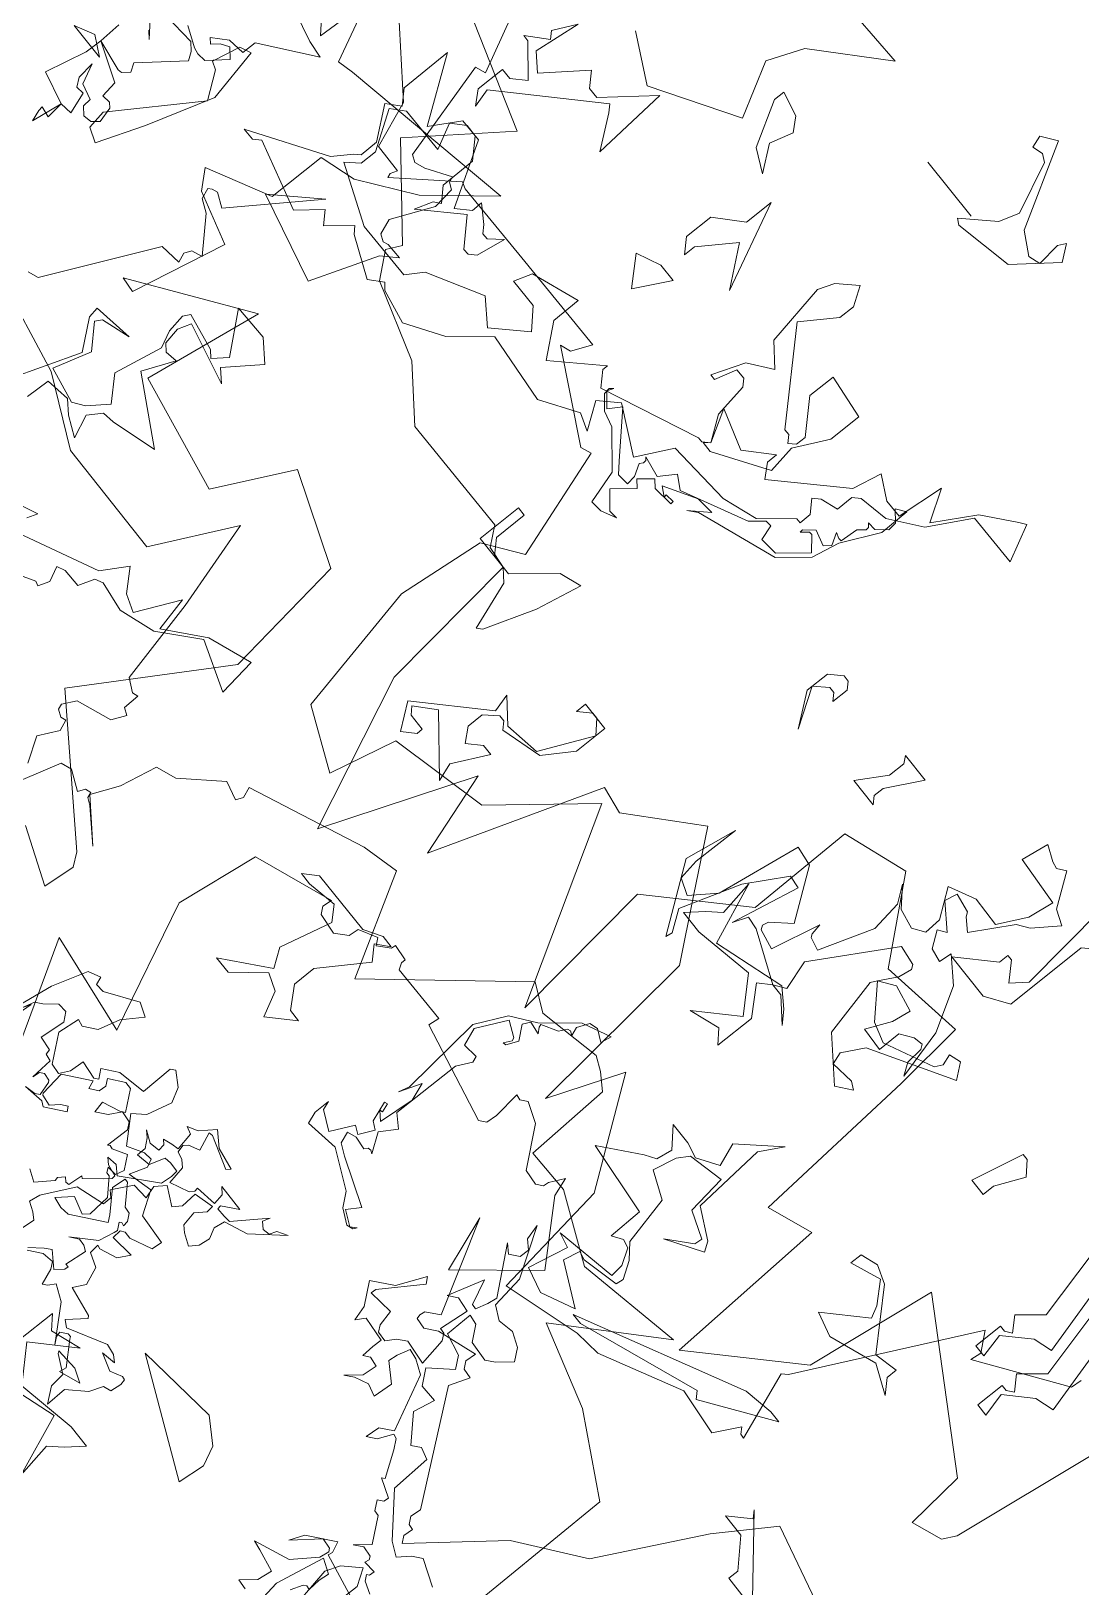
# Model space of a CAD drawing. Header units: metres. Extents: x -71 to 881, y -503 to 661.
# Drawn here: x 155.35 to 158.74, y -225.31 to -220.29 of the extents above; entities that cross this region are included whole.
import ezdxf

# ---------------------------------------------------------------- set-up
doc = ezdxf.new("R2010")
doc.units = ezdxf.units.M
doc.layers.add('ARBRE', color=100, linetype='Continuous', lineweight=13, true_color=0x00ff3f)

# ---------------------------------------------------------------- blocks, each defined once
blk = doc.blocks.new('WMF2', base_point=(0, 0.01))
at = {"color": 251, "lineweight": 0, "true_color": 0x636466}
for points in [[(81.23, -212.64), (86.45, -202.37), (92.4, -197.64), (98.49, -189.57), (98.99, -190.16), (98.92, -191.16), (99.46, -191.2), (99.98, -191.79), (99.88, -192.88), (107.36, -202.17), (106.64, -204.2), (107.63, -204.27), (108.14, -204.87), (108.06, -205.98), (111.91, -204.61), (112.96, -203.7), (114.06, -203.79), (114.16, -204.2), (114.12, -204.74), (112.93, -205.76), (117.77, -214.23), (115.81, -208.91), (110.13, -215.92), (115.04, -221.02), (115.66, -222.79), (116.35, -221.31), (116.39, -220.76), (116.99, -220.25), (118.51, -220.38), (121.42, -223.82), (123.45, -224.55), (124.06, -224.04), (124.6, -224.1), (124.28, -221.43), (124.37, -220.32), (124.97, -219.82), (134.84, -221.76), (134.73, -222.86), (140.59, -222.8), (140.98, -223.38), (140.96, -223.82), (142.59, -223.95), (142.62, -223.52), (143.7, -222.51), (144.2, -223.11), (145.93, -222.16), (146.02, -221.17), (147.09, -220.14), (149.19, -220.32), (149.69, -220.93), (149.6, -221.91), (157.24, -218.9), (158.3, -210.64), (152.62, -198.66), (162.76, -199.86), (152.65, -183.05)], [(202.88, -101.16), (188.84, -101.73), (195.03, -95.86), (196.4, -92.3), (193.55, -87.25), (201.48, -82.18), (206.17, -84.52)], [(217.5, -73.62), (205.76, -70.03), (212.07, -61.12), (204.08, -54.99), (204.77, -53.52), (202.84, -51.25), (195.1, -48.95), (190.12, -45.33), (178.29, -45.44), (176.89, -43.78), (174.7, -43.59), (173.01, -29.2), (166.39, -14.78), (160.89, -29.58), (158.19, -21.39), (152.68, -38.14), (149.95, -37.75), (143.85, -43.43), (139.57, -38.33), (135.29, -33.25), (133.39, -15.7), (130.63, -23.1), (123.64, -13.73), (121.99, -1.9), (114.39, -4.34), (111.72, -4.67), (103.98, -8.76), (99.27, -8.35), (97.95, -10.89), (97.46, -10.41), (97.02, -10.37), (99.54, -16.88), (99.06, -17.38), (95.41, -24.9), (90.83, -34.32), (89.42, -32.65), (89.51, -31.56), (81.64, -37.29), (81.55, -38.39)], [(8.83, -109.56), (3.27, -107.44), (3.01, -110.61), (3.9, -111.79), (16.57, -120.44), (8.22, -134.47), (9.81, -146.85), (18.98, -150.2), (22.71, -142.59), (34.39, -144.58), (32.65, -156.43), (43.16, -148.65), (41.63, -148.52), (39.67, -158.01), (44.92, -159.4), (46.44, -161.06), (40.43, -164.26), (40.42, -170.12), (36.91, -171.27), (31.95, -175.08), (27.13, -180.99), (44.83, -177.37), (46.41, -176.96), (49.12, -182.48)], [(69.45, -216.26), (77.76, -218.17), (81.23, -212.64), (81.23, -212.64)], [(122.03, -4.59), (121.2, -8.62), (122.72, -8.94), (116.58, -10.22), (116.74, -11.56), (117.68, -13), (118.53, -13.17), (119.53, -12.5), (119.62, -15.95), (127.05, -16.59), (123.52, -19.64), (122.5, -20.31), (122.25, -21.93), (124.05, -23.52), (121.84, -23.52), (120.32, -23.2), (118.31, -24.55), (119.17, -26.74), (115.88, -30.39), (117.14, -28.09), (116.53, -20.76), (113.49, -19.25), (112.89, -18.34), (116.25, -16.14), (114.07, -18.14), (114, -18.92), (116.7, -19.9), (117.23, -23.8), (120.73, -22.94), (121.42, -21.76), (121.9, -19.39), (119.14, -18.3), (118.02, -13.51), (116.67, -12.35), (115.65, -10.82), (115.72, -10.05), (119.34, -9.11), (120.19, -9.29), (120.53, -7.61), (116.29, -5.59), (119.5, -4.04), (122.03, -4.59), (122.03, -4.59)], [(100.3, -13.3), (97.37, -13.9), (96.16, -13.9), (102.61, -9.16), (103.21, -9.75), (114.9, -5.14), (116, -5.14), (100.3, -13.3), (100.3, -13.3)], [(162.25, -221.47), (162.55, -220.76), (164.41, -221.19), (167.6, -217.66), (169.53, -216.89), (170.28, -213.15), (171.44, -210.43), (167.5, -207.63), (170.63, -209.8), (171.33, -210.11), (171.53, -210.62), (172.06, -210.42), (172.36, -209.7), (174.37, -210.56), (175.39, -210.16), (176.98, -204.42)], [(221.59, -68.47), (214.46, -63.39), (212.7, -59.01), (209.83, -58.98), (210.04, -58.28), (209.88, -57.88), (205.22, -63.07), (204.55, -62.86), (196.2, -62.98), (185.71, -63.11), (186.56, -61.11), (187.58, -60.7), (178.92, -56.25), (177.9, -56.66), (174.32, -45.95), (177.81, -43.34), (178.67, -34.61), (175.87, -21.54), (169.72, -18.91), (168.26, -25.61), (158.55, -28.14), (151.66, -37.02), (141.23, -19.49), (142.97, -34.33), (135.13, -42.17), (135.3, -53.01), (129.01, -55.27), (122.91, -48.29), (114.53, -49.68), (113.77, -42.55), (112.45, -25.61), (108.09, -27.35), (107.21, -10.78), (98.49, -19.49), (96.74, -32.59), (81.64, -23.67), (81.04, -17.76), (78.09, -18.94), (77.45, -20.28), (75.41, -35.48)], [(13.23, -113.37), (14.72, -115.61), (13.76, -117.64), (14.16, -118.66), (14.68, -118.45), (15.39, -118.76), (15.6, -119.27), (14.94, -120.61), (11.56, -121.96), (10.97, -123.39), (11.67, -123.68), (11.74, -125.32), (12.27, -125.11), (13.58, -125.77), (15.6, -134.05), (18.21, -142.77), (22.11, -134.68), (33.61, -134.71), (40.51, -137.9), (50.45, -139.73)], [(49.15, -142.04), (48.13, -142.44), (43.19, -153.31), (41.06, -153.59), (41.43, -154.51), (41.13, -155.22), (40.11, -155.63), (43.05, -158.46), (44.35, -159.02), (44.76, -160.04), (44.45, -160.3), (43.92, -160.51), (42.49, -159.91), (37.1, -168.03), (40.97, -163.9), (32.15, -161.95), (29.82, -168.64), (28.52, -170), (30.14, -169.93), (30.65, -169.72), (31.37, -170.03), (31.94, -171.46), (30.17, -175.61), (30.45, -177.74), (31.15, -178.04), (31.35, -178.56), (33.6, -177.07), (34.61, -176.66), (35.32, -176.96), (38.04, -186.65), (37.02, -187.05), (39.7, -192.27)], [(89.7, -182.43), (90.01, -206.45), (97.85, -210.62), (106.23, -212.96), (97.57, -221.28), (108.11, -219.06), (114.95, -222), (119.42, -221.88), (119.84, -230.55), (121.43, -231.58), (122.86, -232.19), (129.04, -230.77), (131.8, -232.03), (142.53, -219.05), (147.98, -228.38), (151.61, -227.39), (162.65, -222.48), (162.25, -221.47), (162.25, -221.47)], [(95.41, -24.9), (93.1, -25.5), (93.1, -24.4), (91.88, -23.19), (94.81, -24.4), (99.43, -22.59), (101.87, -23.19), (98.33, -26.72), (98.94, -27.82), (100.65, -29.64), (103.57, -28.43), (103.57, -29.64), (101.87, -30.26), (100.05, -29.64), (95.41, -24.9), (95.41, -24.9)], [(169.87, -28.84), (169.25, -28.23), (167.56, -28.23), (167.56, -27.6), (168.66, -26.5), (170.48, -28.84), (164.64, -34.67), (165.12, -36.39), (162.8, -34.67), (159.28, -35.28), (156.97, -40.52), (158.19, -41.62), (158.8, -41.62), (159.88, -40.52), (159.88, -41.62), (156.97, -41.62), (156.97, -38.21), (158.8, -35.28), (162.8, -34.07), (163.41, -34.67), (164.03, -34.67), (165.12, -33.45), (165.12, -31.75), (164.03, -30.53), (162.8, -31.75), (161.71, -31.75), (163.41, -28.23), (162.8, -26.5), (168.04, -30.53), (169.87, -28.84), (169.87, -28.84)], [(85.82, -32.33), (85.2, -32.33), (84.59, -32.83), (85.82, -34.04), (83.99, -36.36), (85.82, -43.43), (84.59, -42.2), (83.5, -43.43), (81.06, -34.64), (82.88, -34.04), (85.2, -31.73), (84.59, -29.42), (85.82, -29.42), (85.82, -32.33), (85.82, -32.33)], [(127.86, -39.54), (126.03, -38.33), (124.94, -37.24), (127.24, -38.94), (128.46, -38.94), (129.55, -37.85), (127.24, -35.41), (127.24, -31.39), (128.46, -32.48), (131.38, -31.39), (127.86, -34.91), (130.76, -37.85), (136.62, -36.62), (138.93, -36.62), (137.71, -38.33), (136.62, -39.54), (137.23, -43.08), (134.79, -37.24), (127.86, -39.54), (127.86, -39.54)], [(90.23, -35.66), (89.63, -35.66), (89.02, -36.14), (90.23, -37.37), (88.4, -39.67), (90.23, -46.74), (89.02, -45.52), (87.92, -46.74), (85.48, -37.97), (87.31, -37.37), (89.63, -35.05), (89.02, -32.72), (90.23, -32.72), (90.23, -35.66), (90.23, -35.66)], [(120.42, -66.45), (119.65, -67.04), (117.45, -64.06), (115.93, -63.49), (117.61, -61.04), (118.69, -60.22), (120.94, -56.22), (122.15, -57.02), (122.44, -57.42), (124.35, -57.69), (124.6, -56.41), (122.13, -54.73), (122.91, -54.15), (121.8, -52.67), (120.44, -52.47), (120.32, -53.77), (117.85, -52.09), (115.45, -48.04), (114.13, -43.19), (114.93, -44.29), (115.11, -45.98), (115.4, -46.38), (116.35, -46.16), (117.52, -45.28), (117.5, -42.97), (119.86, -43.05), (118.8, -45.54), (118.53, -47.44), (121.17, -47.9), (122.64, -46.8), (121.69, -48.6), (121.49, -49.97), (121.78, -50.35), (123.77, -50.57), (128.28, -42.59), (127.38, -39.75), (128.46, -38.94), (133.52, -40.99), (134.82, -41.11), (135.39, -39.6), (134.06, -46.44), (135.36, -46.55), (137.61, -42.55), (139.52, -36.52), (138.12, -34.62), (138.22, -33.95), (142.72, -39.97), (141.89, -45.21), (141.95, -40.55), (141.61, -38.48), (139.96, -37.89), (138.27, -40.36), (137.04, -48.82), (135.07, -48.6), (131.68, -44.07), (133.27, -42.27), (133.42, -41.67), (133.14, -41.28), (131.16, -40.93), (130.09, -45.87), (129.9, -44.79), (129.67, -44.48), (128.38, -44.23), (126.63, -49.66), (127.08, -52.73), (128.25, -54.29), (126.47, -52.71), (124.5, -52.36), (123.39, -53.17), (123.49, -54.92), (125.42, -57.49), (122.86, -58.8), (119.88, -58.72), (118.5, -61.58), (118.12, -64.16), (123.08, -64.47), (122.69, -67.2), (121.11, -66.56), (120.42, -66.45), (120.42, -66.45)], [(122.64, -46.8), (119.8, -44.2), (117.78, -43.62), (113.05, -45.94), (112.69, -46.71), (113.05, -47.75), (111.9, -48.16), (110.76, -46.76), (118.41, -42.1), (119.56, -39.88), (119.15, -38.74), (116.82, -39.05), (116.04, -38.68), (117.45, -37.54), (121.56, -40.46), (122.95, -46.17), (122.64, -46.8), (122.64, -46.8)], [(174.7, -43.59), (178.13, -43.59), (178.13, -48.16), (177.26, -48.16), (177.26, -44.83), (176.02, -43.59), (173.91, -43.59), (170.9, -47.37), (168.8, -48.16), (169.68, -43.59), (171.36, -38.49), (171.81, -38.05), (173.47, -42.7), (174.7, -43.59), (174.7, -43.59)], [(99.65, -46.23), (100.87, -43.31), (100.87, -42.08), (102.57, -42.08), (101.47, -47.33), (100.87, -47.33), (99.65, -46.23), (99.65, -46.23)], [(220.57, -50.22), (221.79, -50.2), (214.78, -54.92), (213.59, -56.76), (213.1, -57.26), (213.13, -59.1), (215.47, -61.97), (214.27, -63.08), (215.5, -64.29), (215.56, -69.52), (211.34, -63.72), (209.67, -66.67), (207.37, -66.7), (203.77, -60.91), (202.56, -62.13), (202.58, -63.23), (200.85, -62.15), (200.24, -61.55), (199.64, -61.56), (198.56, -62.79), (199.01, -59.87), (199.61, -59.26), (200.21, -59.24), (202.55, -61.52), (206.05, -57.94), (205.47, -59.78), (204.85, -60.28), (206.1, -61.48), (206.14, -65.01), (207.85, -66.7), (209.07, -66.69), (210.27, -65.56), (209.03, -63.15), (213.66, -63.1), (214.86, -61.99), (212.51, -58.47), (212.49, -56.77), (213.57, -55.55), (207.7, -53.3), (201.85, -53.37), (200.78, -55.09), (195.57, -58.07), (193.11, -56.39), (190.24, -59.36), (192.08, -61.04), (195, -61.01), (194.41, -62.83), (189.81, -64.59), (189.77, -61.68), (187.3, -58.79), (183.33, -62.96), (183.33, -62.37), (182.1, -61.15), (172.77, -65.4), (172.29, -65.4), (171.68, -66.02), (173.43, -68.94), (169.39, -67.77), (166.98, -70.11), (166.96, -69.01), (165.85, -67.81), (160.08, -73.71), (159.5, -76.65), (157.18, -75.46), (155.35, -75.48), (154.92, -80.22), (153.06, -77.33), (150.8, -81.38), (147.91, -83.85), (147.29, -84.34), (145.55, -80.94), (150.8, -80.88), (153.05, -76.72), (155.95, -74.38), (158.86, -73.73), (159.47, -73.11), (159.44, -71.4), (161.14, -70.78), (161.73, -70.16), (160.64, -69.08), (160.62, -67.87), (161.11, -67.86), (163.5, -64.91), (166.9, -63.65), (173.36, -63.08), (175.14, -59.53), (179.8, -61.8), (181.48, -60.07), (179.75, -57.65), (181.46, -58.23), (184.95, -55.88), (192.02, -56.41), (194.9, -52.85), (198.42, -50.48), (201.82, -51.06), (202.43, -51.55), (203.66, -50.42), (207.69, -52.09), (208.3, -52.68), (210.1, -50.35), (211.21, -51.44), (213, -49.09), (219.97, -50.84), (220.57, -50.22), (220.57, -50.22)], [(113.17, -63.62), (113.17, -55.18), (115.36, -53.65), (120.07, -53.65), (116.91, -56.82), (116.91, -57.81), (116.37, -57.81), (114.82, -56.28), (113.72, -57.81), (114.82, -67.35), (110.12, -66.81), (113.17, -63.62), (113.17, -63.62)], [(156.89, -69.51), (157.43, -66.75), (159.56, -64.03), (167.3, -61.05), (168.14, -60.32), (166.54, -62.02), (168.32, -61.8), (171.36, -59.94), (170.42, -59.42), (170.47, -59.72), (169.59, -59.84), (169.56, -59.52), (171.59, -59.29), (172.31, -59.83), (173.34, -58.5), (172.64, -57.96), (174.22, -55.94), (172.57, -54.64), (171.71, -54.74), (173.12, -54.01), (174.29, -53.87), (175.3, -57.08), (178.61, -59.71), (180.18, -60.09), (181.49, -61.11), (181.56, -61.74), (181.3, -62.07), (181.53, -61.43), (180.22, -60.39), (179.42, -61.68), (175.68, -58.22), (174.72, -57.4), (173.53, -57.53), (173.65, -58.47), (174.34, -59.58), (174.13, -59.93), (174.18, -60.23), (174.45, -60.45), (172.34, -60.13), (171.33, -61.75), (169.98, -60.98), (163.78, -64.16), (162.73, -65.48), (162.11, -65.55), (161.63, -64.1), (159.84, -64.31), (157.76, -66.95), (159.09, -68.05), (159.4, -68.02), (159.94, -67.33), (159.98, -67.64), (159.15, -68.6), (157.6, -68.22), (157.12, -68.85), (157.81, -69.96), (157.22, -69.78), (156.92, -69.81), (156.81, -71.58), (156.27, -72.27), (156.3, -72.59), (156.65, -72.85), (155.79, -72.95), (154.94, -73.93), (155.05, -74.81), (156.1, -75.62), (155.22, -76.3), (155.18, -73.27), (156.89, -69.51), (156.89, -69.51)], [(147.98, -61.05), (146.87, -62.15), (146.26, -62.15), (145.66, -61.53), (145.66, -59.83), (146.26, -60.44), (146.87, -60.44), (147.98, -59.23), (145.66, -55.68), (147.98, -58.61), (147.98, -61.05), (147.98, -61.05)], [(136.37, -58.45), (136.37, -57.37), (135.76, -56.76), (138.68, -56.76), (136.98, -59.69), (136.98, -61.39), (137.47, -62), (134.54, -62), (136.37, -58.45), (136.37, -58.45)], [(171.68, -66.02), (173.31, -68.24), (173.88, -71.59), (174.47, -72.18), (175.5, -72.18), (176.09, -69.97), (176.66, -69.97), (175.5, -73.22), (173.31, -74.97), (175.5, -76.59), (176.66, -82.74), (176.09, -84.36), (174.47, -86.09), (173.31, -84.36), (173.31, -82.74), (175.5, -79.36), (168.32, -72.18), (167.74, -72.18), (167.15, -71.59), (166.58, -72.18), (166.58, -73.22), (169.36, -76), (169.36, -78.78), (164.96, -78.33), (164.96, -74.97), (166.58, -71.59), (166.11, -68.82), (171.09, -65.45), (172.15, -65.45), (171.68, -66.02), (171.68, -66.02)], [(187.57, -69.19), (189.89, -71.62), (187.57, -72.72), (185.74, -72.72), (187.57, -69.19), (187.57, -69.19)], [(211.1, -72.56), (210.01, -72.56), (208.8, -73.77), (211.73, -76.09), (212.35, -76.09), (210.51, -77.8), (211.1, -78.4), (210.01, -80.71), (210.51, -76.09), (208.8, -74.88), (205.88, -79.01), (204.66, -77.8), (203.56, -77.8), (200.04, -82.55), (199.42, -74.88), (201.73, -77.8), (202.34, -78.4), (210.51, -70.25), (210.01, -68.43), (211.1, -69.64), (211.1, -72.56), (211.1, -72.56)], [(184.65, -79.77), (186.95, -76.25), (186.95, -75.04), (188.18, -76.25), (188.18, -79.17), (185.74, -81.48), (185.74, -84.42), (181.72, -76.25), (184.65, -79.77), (184.65, -79.77)], [(110.5, -210.3), (109.11, -209.66), (107.56, -210.01), (106.1, -209.43), (105.21, -208.37), (106.3, -206.96), (107.08, -206.3), (109.11, -206.4), (110.23, -207.75), (111.21, -207.86), (111.17, -205.1), (108.98, -204.68), (108.09, -203.61), (109.95, -201.54), (108.82, -200.21), (107.05, -200.28), (107.47, -198.09), (105.17, -195.92), (104.39, -196.59), (103.18, -196.28), (102.97, -192.24), (99.24, -188.97), (97.85, -188.34), (97.03, -189.52), (96.18, -190.24), (93.53, -189.23)], [(101.63, -178.7), (101.22, -179.9), (100.95, -180.15), (100.54, -180.1), (100.64, -181.36), (100.55, -182.4), (102.01, -182.98), (102.92, -178.07), (101.94, -171.52)], [(104.32, -175.45), (105.36, -175.53), (104.26, -176.94), (104.08, -178.42), (106.33, -178.82), (107.3, -178.94), (103.92, -180.38), (102.29, -182.75), (102.16, -183.73), (102.39, -184), (103.43, -184.08), (105.34, -181.48), (104.76, -182.94), (102.36, -184.98), (101.88, -183.96), (101.97, -183.49), (94.36, -182.12)], [(96.67, -184.27), (97.88, -184.67), (98.3, -185.17), (98.08, -185.36), (98.04, -185.87), (99.3, -185.77), (99.21, -186.22), (99.44, -186.5), (100.48, -186.59), (101.25, -185.92), (100.16, -187.33), (101.95, -189.45), (102.48, -189.49), (103.14, -190.28), (102.64, -190.71), (102.6, -191.22), (104.51, -191.89), (104.23, -192.12), (105.81, -194.43), (106.51, -195.26), (106.98, -195.35), (107.6, -193.84), (108.41, -193.19), (108.29, -194.62), (107.17, -195.57), (109.76, -200.75), (111.21, -201.34), (112.19, -201.47), (112.55, -200.2), (112.63, -199.28), (110.76, -198.09), (110.9, -196.12), (112.13, -196.43), (113.42, -195.8), (114.19, -195.14), (113.09, -196.56), (112.98, -198.01), (113.96, -198.14), (114.51, -197.67), (114.61, -198.91), (114.58, -199.9), (117.07, -200.09), (117.61, -199.16), (118.02, -200.63), (119.62, -202.52), (117.74, -204.14), (116.53, -207), (116.04, -206.45), (118.58, -202.45), (118.63, -201.93), (116.12, -202.24), (115.77, -200.72), (115.3, -200.17), (114.31, -200.14), (113.77, -201.07), (112.93, -201.79), (110.47, -201.58), (110.98, -204.31), (111.44, -204.87), (111.97, -204.91), (111.68, -207.85), (113.17, -208.02), (114, -207.32), (112.98, -210.96), (111.87, -208.65), (111.36, -208.61), (111.05, -209.82), (110.92, -210.8), (114.34, -214.81), (113.44, -214.21), (112.61, -214.93), (112.58, -215.91), (113.47, -216.49), (113.87, -217.98), (110.96, -213.56), (110.5, -210.3), (110.5, -210.3)], [(193.06, -90.68), (193.06, -91.77), (190.63, -91.29), (189.54, -90.08), (190.15, -87.76), (188.32, -85.45), (190.63, -86.53), (193.06, -90.68), (193.06, -90.68)], [(173.74, -97.12), (171.08, -99.94), (170.47, -101.94), (172.73, -106.71), (173.49, -107.11), (174.53, -106.76), (174.92, -107.91), (173.5, -109.02), (168.96, -101.3), (166.77, -100.11), (165.62, -100.49), (165.9, -102.84), (165.52, -103.6), (164.39, -102.19), (167.39, -98.11), (173.12, -96.81), (173.74, -97.12), (173.74, -97.12)], [(173.09, -98.24), (179.55, -98.24), (173.09, -98.24), (173.09, -98.24)], [(33.92, -127.23), (30.88, -128.65), (31.23, -127.59)], [(30.59, -126.09), (23.17, -129.77), (21.67, -132.34), (19.86, -130.44), (18.12, -129.86), (16.15, -134.19), (15.36, -130.85), (11.87, -133.9), (8.32, -135.28), (7.59, -135.54), (7.07, -131.77), (12.02, -133.45), (15.55, -130.27), (19.06, -129.03), (22.02, -129.38), (22.79, -129), (23.33, -127.38), (25.15, -127.33), (25.92, -126.95), (25.23, -125.56), (25.63, -124.43), (26.08, -124.57), (29.34, -122.59)], [(28.56, -153.92), (30.94, -150.53), (29.67, -149.64), (35.82, -150.93), (36.23, -149.61), (35.92, -147.95), (35.22, -147.45), (34.02, -147.66), (35.31, -144.47), (28.78, -140.9), (33.22, -139.51), (34.42, -139.31), (35.29, -137.92), (34.3, -135.76), (36.32, -136.63), (37.59, -137.52), (39.98, -137.11), (40.07, -134.73)], [(42.46, -134.33), (40.08, -141.29), (42.26, -143.89), (42.45, -144.97), (38.49, -145.64), (41.28, -144.68), (41.66, -143.99), (39.59, -141.99), (40.67, -138.22), (37.1, -137.61), (35.99, -138.41), (34.61, -140.39), (36.71, -142.49), (35.82, -147.35), (36.59, -148.94), (36.91, -150.74), (36.53, -151.43), (32.84, -150.83), (32.14, -150.33), (31.15, -151.75), (34.23, -155.28), (30.66, -155.41), (28.56, -153.92), (28.56, -153.92)], [(59.93, -151.15), (60.32, -152.23), (60.38, -152.67), (59.29, -152.55), (59.49, -154.26), (58.26, -154.43), (58.99, -156.48), (59.78, -156.36), (60.39, -157.12), (60.6, -158.84), (59.69, -157), (58.12, -156.61), (58.04, -155.76), (57.3, -155.21), (56.47, -155.37), (55.94, -156.07), (56.34, -157.53), (56.79, -157.86), (57.66, -157.75), (57.9, -159.41), (61.78, -160.83), (58.66, -160.38), (58.28, -160.48), (57.75, -161.18), (58.26, -161.95), (55.2, -166.06), (55.75, -166.8), (56.5, -167.36), (60.96, -166.95)], [(59.77, -164.96), (59.07, -164.44), (62, -167.02)], [(57.84, -168.06), (55.81, -167.24), (55.17, -167.15), (54.29, -167.27), (52.87, -169.18), (53.82, -169.88), (54.6, -169.37), (55.15, -168.63), (55.66, -169.01), (54.32, -170.26), (52.66, -170.5), (52.66, -171.97), (47.81, -175.9), (49.56, -176.04), (54.15, -177.07)], [(61.9, -163.05), (61.78, -160.83), (61.83, -159.09), (62.73, -154.97), (59.49, -154.26), (59.93, -151.15), (59.93, -151.15)], [(56.45, -156.83), (51.18, -165.09), (52.99, -167.49), (53.79, -167.78), (53.24, -170.6), (52.14, -171.11), (51.01, -165.85), (52.98, -159.15), (54.67, -154.45), (56.12, -154.97), (56.45, -156.83), (56.45, -156.83)], [(62.6, -160.74), (60.66, -159.76), (64.44, -159.76), (62.6, -160.74), (62.6, -160.74)], [(135.09, -169.28), (136.91, -170.51), (138.01, -171.61), (135.68, -169.9), (134.47, -169.9), (133.38, -170.99), (135.68, -173.42), (135.68, -177.45), (134.47, -176.35), (131.54, -177.45), (135.09, -173.91), (132.16, -170.99), (126.32, -172.2), (124, -172.2), (125.23, -170.51), (126.32, -169.28), (125.71, -165.75), (128.13, -171.61), (135.09, -169.28), (135.09, -169.28)], [(99.94, -176.82), (100.97, -182.31), (100.46, -183.77), (98.99, -185.32), (97.97, -183.77), (97.97, -182.31)], [(129.33, -171.8), (130.44, -173.14), (130.63, -174.64), (132.41, -175.52), (132.57, -175.72), (130.37, -175.88), (129, -175.39), (131.03, -174.57), (130.92, -175.27), (132.78, -177.2), (132.94, -177.4), (133.27, -177.39), (133.89, -176.89), (133.76, -176.39), (133.25, -175.78), (136.03, -178.75), (137.63, -179.42), (138.03, -178.75), (138.43, -178.41), (139, -179.91), (139.48, -180.48), (140.6, -180.25), (141.77, -179.29)], [(141.95, -179.48), (140.94, -180.66), (140.37, -181.13), (138.81, -180.09), (138.2, -180.94), (138.17, -181.3), (138.5, -181.3), (138.3, -183.46), (138.84, -183.71), (139.55, -183.74), (140.34, -183.1), (138.33, -185.08), (138.01, -186.66), (137.96, -187.04), (138.47, -187.64), (138.27, -187.81), (137.93, -187.74), (138.03, -188.28), (138.55, -188.89), (139.2, -188.95), (140.91, -190.59), (141.25, -190.57), (141.38, -189.16), (139.54, -187.38), (139.07, -186.81), (142.01, -184.38), (142.93, -184.24), (144.01, -184.38), (142.96, -185.86), (141.2, -185.39), (140.77, -186.02), (140.94, -188.21), (142.43, -189.6), (142.8, -189.62), (143.13, -190.05), (142.18, -190.14), (141.95, -191.03), (142.93, -192.19), (144.24, -191.39), (144.58, -191.45), (144.78, -191.29), (144.74, -193.64), (145.22, -194.21), (146.33, -194.31), (146.97, -193.1), (147.96, -192.3), (148.2, -193.41), (146.53, -194.15), (146.12, -194.49), (147.57, -196.24), (148.3, -196.27), (149.64, -195.16), (149.18, -194.59), (149.23, -193.84), (150.01, -193.2), (150.32, -193.98), (152.67, -192.02), (152.33, -189.62), (152.2, -189.45), (151.09, -189.35), (150.48, -190.21), (149.91, -190.68), (149.57, -190.27), (151.32, -188.81), (151.86, -189.06), (153.85, -188.7), (152.77, -188.98), (152.4, -189.29), (152.8, -190.62), (152.94, -190.78), (153.69, -190.85), (154.05, -190.54), (154.11, -189.8), (154.29, -191.99), (154.99, -192.09), (155.13, -192.59), (156.55, -192.72), (156.32, -195.25), (156.96, -196.02), (157.91, -195.93), (158.87, -194.78), (159.49, -194.28), (159.79, -193.07), (159.51, -193.9), (160.36, -181.18)], [(147.57, -184.22), (146.37, -183.73), (145.25, -185.38), (145.32, -185.75), (144.9, -186.35), (144.5, -186.09), (144.14, -186.16), (144.04, -187.62), (143.83, -187.48), (142.52, -189.03), (142.08, -189.67), (142.11, -190.02), (143.28, -190.18), (143.89, -190.6), (142.85, -190.79), (141.99, -190.19), (138.87, -193), (138.74, -194.12), (138.82, -194.82), (139.8, -194.84), (140.46, -194.71), (140.93, -193.17), (142.31, -192.91), (142.34, -193.82), (143.01, -194.6), (143.63, -195.01), (142.43, -194.52), (141.41, -194.72), (141.51, -195.42), (141.95, -195.71), (141.09, -196.03), (140.4, -196.21), (140.74, -197.98), (141.5, -198.18), (140.55, -198.74), (139.52, -200.23), (138.03, -199.22), (135.82, -198.91), (136.11, -198.49), (139.38, -199.5), (139.74, -199.42), (139.04, -197.73), (140.05, -197.19), (140.36, -196.75), (140.18, -196.05), (139.41, -195.86), (138.75, -195.42), (138.41, -193.65), (136.6, -194.53), (136.31, -194.97), (136.38, -195.33), (134.28, -195.7), (134.46, -196.76), (135.1, -197.22), (132.37, -197.2), (133.77, -195.99), (133.7, -195.63), (132.79, -195.64), (132.09, -195.74), (129.95, -198.9), (130.18, -198.17), (129.52, -197.73), (128.84, -197.89), (128.6, -198.62), (127.64, -199.19), (130.16, -196.3), (132.35, -195.35), (132.53, -194.25), (131.99, -193.25), (132.12, -192.12), (132.68, -191.29), (133.87, -191.79), (134.49, -192.21), (134.79, -193.63), (134.09, -194.68), (134.18, -195.38), (136.09, -194.82), (135.98, -193.22), (136.53, -192.38), (138.34, -193.29), (139.06, -192.24), (138.68, -191.03), (140.3, -190.91), (141.35, -188.87), (140.74, -188.44), (140.72, -187.54), (143.51, -186.63), (145.06, -183.4), (145.23, -182.31), (144.26, -181.94), (143.6, -181.51), (143.77, -179.46)], [(161.97, -180.37), (159.66, -196.47), (158.58, -199.98), (157.43, -200.58), (157.16, -199.85), (156.26, -199.9), (153.31, -201.99), (151.94, -201.5), (153.21, -199.48), (153.79, -197.33), (154.96, -196.37), (155.66, -196.47), (155.88, -194.31), (153.91, -191.96), (152.87, -191.86), (152.36, -192.9), (152.27, -194.36), (150.48, -194.18), (150.11, -194.49), (150.75, -195.26), (149.38, -196.4), (146.61, -197.04), (146.66, -200.28), (146.27, -200.62), (144.88, -199.79), (144.11, -198.43), (144.72, -195.93), (145.72, -194.82), (143.6, -192.6), (142.05, -193.54), (141.19, -193.65), (140.84, -192.91), (141.38, -191.16), (138.98, -191.83), (137.57, -189.7), (134.5, -189.55), (134.6, -188.51), (136.69, -187.48), (137.39, -187.51), (137.76, -187.2), (137.7, -186.3), (135.35, -186.6), (135.98, -185.39), (137.66, -184.67), (138.03, -184.72), (137.93, -183.77), (136.52, -183.3), (135.82, -181.61), (136.44, -180.4), (133.42, -179.96), (133.25, -179.75), (134.5, -178.03), (133.81, -177.64), (130.21, -179.65), (129.13, -179.52), (128.46, -179.11), (129.89, -178.8), (128.13, -178.26), (126.98, -178.88), (126.62, -178.83), (126.51, -178.31), (126.62, -177.18), (127.36, -176.92), (127.86, -175.55), (129.43, -173.88), (129.33, -171.8), (129.33, -171.8)], [(49.22, -180.06), (49.34, -177.15), (52.76, -180.21)], [(116, -176.89), (115.75, -179.59), (116.63, -181.42), (119.11, -182.97), (127.36, -181.9), (116, -176.89), (116, -176.89)], [(74.6, -211.4), (76.92, -211.4), (76.92, -212.49), (79.35, -214.81), (81.66, -214.81), (79.84, -216.64), (80.44, -217.25), (73.99, -211.89)], [(128.63, -229.85), (130.85, -228.1), (132.31, -224.99), (131.45, -216.73), (131.71, -215.63), (130.94, -217.85), (130.31, -216.16), (130.6, -212.58), (131.48, -213.21), (131.19, -213.31), (131.49, -214.13), (131.79, -214.02), (131.07, -212.08), (130.28, -211.7), (130.98, -210.18), (131.77, -210.56), (132.87, -208.24), (134.78, -209.13), (135.09, -209.95), (135.09, -208.36), (134.68, -207.25), (131.36, -207.8), (127.52, -206.02), (126.48, -204.8), (124.97, -204.1), (124.38, -204.31), (124.19, -204.71), (124.67, -204.21), (126.19, -204.91), (125.4, -206.21), (130.16, -207.96), (131.33, -208.46), (131.74, -209.57), (130.87, -209.89), (129.57, -209.78), (129.36, -210.13), (129.07, -210.23), (128.75, -210.08), (129.97, -211.82), (128.98, -213.46), (130.3, -214.3), (130.27, -221.28), (129.57, -222.8), (129.78, -223.38), (131.29, -223.17), (131.93, -224.86), (130.51, -227.9), (128.94, -227.21), (128.82, -226.92), (129.2, -226.13), (128.91, -226.23), (128.41, -227.4), (129.45, -228.63), (129.11, -229.36), (127.81, -229.23), (128.24, -229.68), (128.34, -229.97), (126.82, -230.86), (126.44, -231.65), (126.15, -231.77), (125.75, -231.58), (126.06, -232.39), (125.56, -233.58), (124.75, -233.87), (123.53, -233.31), (123.33, -234.38), (126.03, -233.07), (128.63, -229.85), (128.63, -229.85)], [(147.98, -213.1), (150.4, -210.17), (152.11, -210.17), (147.98, -213.72), (149.19, -215.41), (147.98, -220.65), (149.19, -221.87), (152.11, -221.27), (153.32, -221.27), (152.11, -222.48), (145.66, -222.48), (143.95, -223.57), (142.74, -223.57), (143.95, -222.48), (142.74, -221.27), (145.66, -216.64), (145.66, -214.32), (143.95, -212.49), (142.74, -212.49), (145.04, -210.17), (146.26, -212.49), (147.98, -213.1), (147.98, -213.1)]]:
    blk.add_lwpolyline(points, dxfattribs=at)

msp = doc.modelspace()

# ---------------------------------------------------------------- block references
at = {"layer": 'ARBRE', "color": 251, "lineweight": 5, "true_color": 0x636466, "xscale": 0.03451886634015593, "yscale": 0.03451886634015593, "zscale": 0.03451886634015593, "rotation": 128.5771086415459}
for p in [(152.5663, -225.4538), (159.458, -227.676), (153.5523, -231.913)]:
    msp.add_blockref('WMF2', p, dxfattribs=at)

doc.saveas('drawing.dxf')
